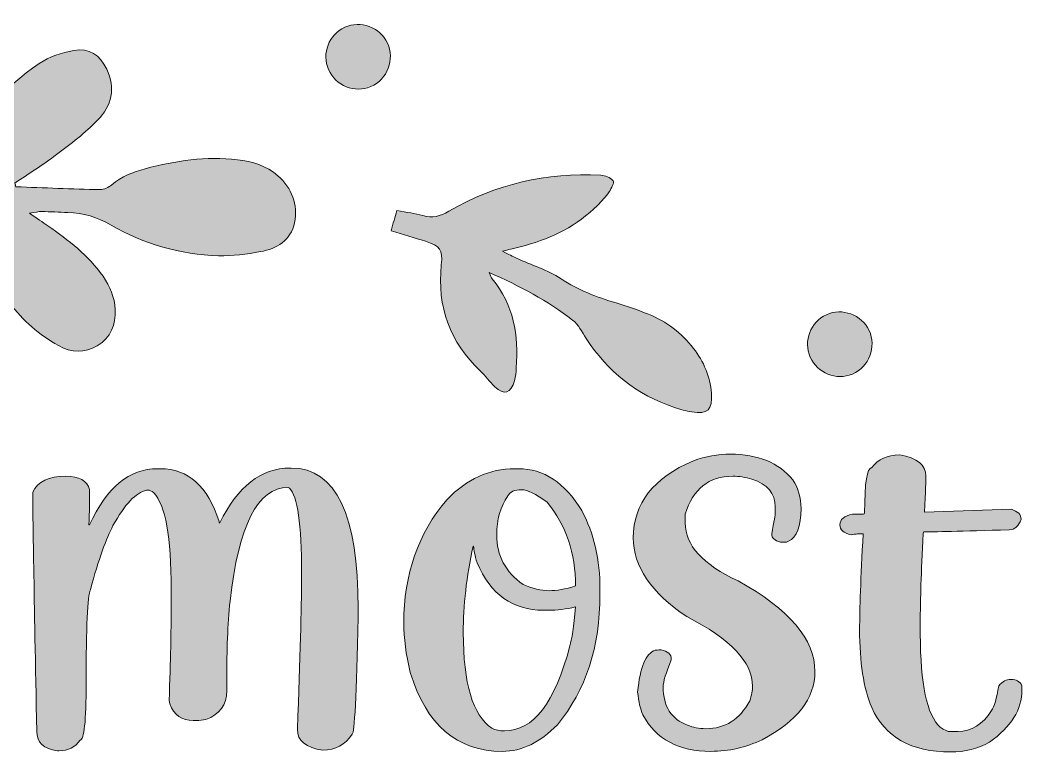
# Model space of a CAD drawing. Header units: inches. Extents: x 69 to 1011, y -1016 to -63.
# Drawn here: x 506.9 to 913.6, y -360.3 to -63.1 of the extents above; entities that cross this region are included whole.
import ezdxf

# ---------------------------------------------------------------- set-up
doc = ezdxf.new("R2010")
doc.units = ezdxf.units.IN
doc.header["$MEASUREMENT"] = 0
doc.layers.add('Layer 1', color=7, linetype='Continuous')

# ---------------------------------------------------------------- blocks, each defined once
blk = doc.blocks.new('block 2')
at = {"layer": 'Layer 1', "true_color": 0xffffff}
h = blk.add_hatch(color=7, dxfattribs=at)
h.dxf.hatch_style = 2
edge = h.paths.add_edge_path()
edge.add_spline(control_points=[(649.23, -90.1), (655.98, -87.26), (659.14, -79.05), (656.01, -72.44), (652.96, -65.99), (645.14, -63.09), (638.71, -66.02), (632.2, -68.98), (629.25, -76.7), (632.12, -83.22), (635.01, -89.78), (642.66, -92.85), (649.23, -90.1)], knot_values=[0, 0, 0, 0, 1, 1, 1, 2, 2, 2, 3, 3, 3, 4, 4, 4, 4], degree=3, periodic=1)
h = blk.add_hatch(color=7, dxfattribs=at)
h.dxf.hatch_style = 2
edge = h.paths.add_edge_path()
edge.add_spline(control_points=[(302.04, -190.86), (312.84, -186.07), (323.06, -181.55), (333.74, -176.81), (336.07, -180.03), (338.1, -182.57), (339.86, -185.29), (347.29, -196.72), (356.36, -206.69), (367.24, -214.79), (372.12, -218.42), (377.8, -221.35), (383.54, -223.37), (390.22, -225.71), (396.83, -224.3), (401.62, -218.54), (406.58, -212.58), (407.46, -205.88), (404.27, -198.68), (401.77, -193.03), (397.93, -188.36), (392.8, -185.24), (385.65, -180.88), (378.11, -177.16), (370.61, -173.42), (367.12, -171.68), (363.33, -170.55), (359.68, -169.14), (359.66, -168.47), (359.65, -167.8), (359.64, -167.14), (374.69, -162.76), (389.75, -158.41), (404.8, -154.01), (409.85, -152.53), (413.33, -154.33), (415.83, -158.81), (419.7, -165.76), (423.76, -172.61), (427.66, -179.55), (432.78, -188.66), (439.9, -195.82), (449, -200.82), (452.2, -202.58), (455.97, -203.86), (459.59, -204.23), (469.4, -205.22), (475.73, -199), (475.24, -189.1), (474.85, -181.35), (472.02, -174.16), (466.81, -168.61), (461.88, -163.35), (455.91, -159.03), (450.17, -154.59), (446.9, -152.06), (443.17, -150.12), (438.52, -147.22), (441.61, -146.53), (443.41, -146.01), (445.24, -145.73), (454.86, -144.28), (464.5, -143), (474.09, -141.42), (479.61, -140.51), (482.81, -142.76), (484.96, -147.7), (489.65, -158.48), (495.43, -168.67), (502.6, -178.02), (508.04, -185.14), (514.66, -190.9), (522.51, -195.29), (527.82, -198.26), (533.03, -198.4), (538.24, -195.3), (543.78, -192), (545.81, -186.82), (545.5, -180.65), (545.26, -175.69), (543.48, -171.22), (540.59, -167.12), (534.6, -158.64), (526.56, -152.47), (518.17, -146.65), (516, -145.14), (513.82, -143.66), (510.75, -141.55), (512.99, -141.2), (514.33, -140.8), (515.66, -140.82), (519.2, -140.87), (522.73, -141.14), (526.27, -141.26), (532.54, -141.48), (538.22, -143.06), (543.82, -146.32), (557.21, -154.12), (571.91, -158.3), (587.43, -158.78), (593.1, -158.95), (598.88, -158.13), (604.5, -157.12), (611.17, -155.91), (616.8, -152.58), (618.3, -145.41), (619.87, -137.91), (617.17, -131.38), (611.54, -126.31), (606.93, -122.18), (601.13, -120.55), (595.11, -119.81), (582.39, -118.25), (570, -120.23), (557.73, -123.48), (552.76, -124.79), (548.08, -126.52), (544.09, -129.94), (542.84, -131.02), (540.96, -131.98), (539.38, -131.95), (527.97, -131.72), (516.56, -131.21), (505.15, -130.79), (505.03, -130.28), (504.92, -129.77), (504.8, -129.27), (510.44, -125.44), (516.25, -121.84), (521.67, -117.74), (527.46, -113.36), (533.34, -108.93), (538.36, -103.73), (543.94, -97.94), (545.91, -90.82), (542.05, -82.98), (539.28, -77.35), (534.96, -74.3), (528.72, -75.43), (523.84, -76.31), (518.68, -77.95), (514.63, -80.7), (500.06, -90.64), (489.31, -103.99), (482.31, -120.21), (480.93, -123.41), (480.29, -126.94), (479.11, -131.01), (465.15, -132.52), (450.97, -134.06), (436.79, -135.6), (436.57, -135.15), (436.36, -134.71), (436.14, -134.27), (438.41, -132.16), (440.69, -130.04), (442.97, -127.93), (448.96, -122.38), (455.34, -117.18), (460.83, -111.16), (464.32, -107.34), (467.39, -102.64), (469.09, -97.78), (473.42, -85.46), (465.76, -76.52), (452.78, -77.99), (444.27, -78.96), (437.26, -82.96), (431.5, -89.14), (418.89, -102.65), (411.35, -118.64), (408.8, -136.91), (408.32, -140.35), (407.49, -142.6), (403.83, -143.63), (385.79, -148.7), (367.79, -153.96), (348.91, -158.17), (350.4, -156.13), (351.83, -154.05), (353.37, -152.05), (359.2, -144.54), (365.24, -137.19), (370.86, -129.53), (375.2, -123.63), (378.74, -117.2), (380.33, -109.93), (381.83, -103.05), (380.93, -96.71), (375.6, -91.55), (370, -86.13), (361.89, -84.74), (355.53, -89.21), (351.11, -92.31), (346.86, -96.25), (343.89, -100.71), (332.98, -117.13), (327.61, -135.48), (326.92, -155.14), (326.79, -158.84), (327.62, -162.57), (328.08, -166.97), (319.15, -171.66), (309.81, -176.56), (299.96, -181.73), (300.59, -184.52), (301.21, -187.21), (302.04, -190.86)], knot_values=[0, 0, 0, 0, 1, 1, 1, 2, 2, 2, 3, 3, 3, 4, 4, 4, 5, 5, 5, 6, 6, 6, 7, 7, 7, 8, 8, 8, 9, 9, 9, 10, 10, 10, 11, 11, 11, 12, 12, 12, 13, 13, 13, 14, 14, 14, 15, 15, 15, 16, 16, 16, 17, 17, 17, 18, 18, 18, 19, 19, 19, 20, 20, 20, 21, 21, 21, 22, 22, 22, 23, 23, 23, 24, 24, 24, 25, 25, 25, 26, 26, 26, 27, 27, 27, 28, 28, 28, 29, 29, 29, 30, 30, 30, 31, 31, 31, 32, 32, 32, 33, 33, 33, 34, 34, 34, 35, 35, 35, 36, 36, 36, 37, 37, 37, 38, 38, 38, 39, 39, 39, 40, 40, 40, 41, 41, 41, 42, 42, 42, 43, 43, 43, 44, 44, 44, 45, 45, 45, 46, 46, 46, 47, 47, 47, 48, 48, 48, 49, 49, 49, 50, 50, 50, 51, 51, 51, 52, 52, 52, 53, 53, 53, 54, 54, 54, 55, 55, 55, 56, 56, 56, 57, 57, 57, 58, 58, 58, 59, 59, 59, 60, 60, 60, 61, 61, 61, 62, 62, 62, 63, 63, 63, 64, 64, 64, 65, 65, 65, 66, 66, 66, 67, 67, 67, 68, 68, 68, 69, 69, 69, 69], degree=3, periodic=1)
h = blk.add_hatch(color=7, dxfattribs=at)
h.dxf.hatch_style = 2
edge = h.paths.add_edge_path()
edge.add_spline(control_points=[(677.87, -162.51), (676.14, -179.52), (681.35, -193.84), (693.76, -205.61), (695.84, -207.58), (697.48, -210), (699.56, -211.98), (703.34, -215.57), (706.23, -214.68), (707.6, -209.54), (708.05, -207.85), (708.17, -206.05), (708.31, -204.3), (709.31, -191.1), (707.3, -178.71), (698.53, -168.14), (698.16, -167.69), (698.02, -167.04), (697.36, -165.55), (709.78, -171.21), (721.11, -177.02), (731.2, -184.93), (733.53, -186.76), (734.99, -189.76), (736.67, -192.34), (745.41, -205.79), (757.24, -215.29), (772.5, -220.39), (774.8, -221.16), (777.18, -221.79), (779.57, -222.18), (786.05, -223.22), (787.99, -221.36), (787.56, -214.62), (787.11, -207.77), (784.36, -201.77), (780.25, -196.42), (775.44, -190.17), (769.33, -185.47), (761.97, -182.55), (757.66, -180.84), (753.28, -179.24), (748.83, -177.94), (740.94, -175.64), (733.49, -172.71), (726.49, -168.14), (721, -164.56), (714.5, -162.55), (708.46, -159.81), (706.87, -159.09), (705.33, -158.27), (702.66, -156.94), (706.49, -155.99), (709.28, -155.35), (712.05, -154.59), (723.1, -151.55), (733.09, -146.57), (741.27, -138.37), (742.98, -136.66), (744.68, -134.87), (746.03, -132.87), (746.94, -131.52), (748.15, -128.97), (747.61, -128.33), (746.53, -127.05), (744.36, -126.17), (742.59, -126.08), (720.62, -124.95), (699.94, -129.7), (680.9, -140.73), (677.34, -142.79), (674.32, -143.67), (670.41, -142.51), (667.26, -141.58), (663.94, -141.23), (659.85, -140.46), (659.07, -143.17), (658.34, -145.69), (657.48, -148.65), (662.59, -150.21), (667.02, -151.49), (671.4, -152.92), (677.55, -154.94), (678.52, -156.09), (677.87, -162.51)], knot_values=[0, 0, 0, 0, 1, 1, 1, 2, 2, 2, 3, 3, 3, 4, 4, 4, 5, 5, 5, 6, 6, 6, 7, 7, 7, 8, 8, 8, 9, 9, 9, 10, 10, 10, 11, 11, 11, 12, 12, 12, 13, 13, 13, 14, 14, 14, 15, 15, 15, 16, 16, 16, 17, 17, 17, 18, 18, 18, 19, 19, 19, 20, 20, 20, 21, 21, 21, 22, 22, 22, 23, 23, 23, 24, 24, 24, 25, 25, 25, 26, 26, 26, 27, 27, 27, 28, 28, 28, 28], degree=3, periodic=1)
h = blk.add_hatch(color=7, dxfattribs=at)
h.dxf.hatch_style = 2
edge = h.paths.add_edge_path()
edge.add_spline(control_points=[(844.75, -206.81), (851.51, -203.98), (854.66, -195.77), (851.54, -189.15), (848.49, -182.71), (840.66, -179.8), (834.24, -182.73), (827.73, -185.7), (824.77, -193.41), (827.65, -199.94), (830.53, -206.49), (838.19, -209.57), (844.75, -206.81)], knot_values=[0, 0, 0, 0, 1, 1, 1, 2, 2, 2, 3, 3, 3, 4, 4, 4, 4], degree=3, periodic=1)
h = blk.add_hatch(color=7, dxfattribs=at)
h.dxf.hatch_style = 2
edge = h.paths.add_edge_path()
edge.add_spline(control_points=[(755.81, -273.27), (755.81, -284.86), (763.03, -295.55), (777.49, -305.33), (795.32, -314.34), (804.24, -323.76), (804.24, -333.6), (804.24, -335.18), (803.84, -337.15), (803.06, -339.51), (799.06, -347.05), (793.13, -350.81), (785.25, -350.81), (782.5, -350.81), (780.02, -350.34), (777.83, -349.38), (771.25, -346.96), (767.95, -341.79), (767.95, -333.85), (767.95, -331.77), (769.05, -328.12), (771.25, -322.88), (771.25, -322.88), (771.25, -322.63), (771.25, -322.63), (771.25, -320.66), (769.87, -319.37), (767.11, -318.75), (766.6, -318.75), (765.82, -318.84), (764.75, -319), (760.92, -320.13), (758.53, -325.78), (757.58, -335.96), (757.97, -339.85), (758.68, -342.91), (759.69, -345.16), (765.03, -355.06), (774.23, -360.01), (787.28, -360.01), (794.65, -360.01), (801.59, -358.44), (808.12, -355.29), (822.41, -347.81), (829.55, -338.58), (829.55, -327.61), (829.55, -314.5), (819.14, -302.24), (798.33, -290.82), (784.04, -284.13), (776.9, -276.28), (776.9, -267.28), (776.9, -267.28), (776.9, -263.74), (776.9, -263.74), (780.05, -253.44), (786.49, -248.3), (796.22, -248.3), (798.7, -248.3), (801.28, -248.69), (803.98, -249.48), (810.28, -251.56), (813.44, -255.33), (813.44, -260.78), (813.44, -260.78), (813.44, -262.89), (813.44, -262.89), (813.44, -263.74), (812.96, -266.69), (812, -271.75), (812, -273.38), (813.18, -274.48), (815.55, -275.04), (815.55, -275.04), (817.65, -275.04), (817.65, -275.04), (818.11, -275.04), (818.5, -274.93), (818.84, -274.71), (822.21, -273.19), (823.9, -268.74), (823.9, -261.37), (823.9, -256.99), (822.8, -253.13), (820.61, -249.81), (814.87, -242.84), (806.43, -239.35), (795.3, -239.35), (790.23, -239.35), (785.2, -240.25), (780.19, -242.05), (763.93, -249.03), (755.81, -259.43), (755.81, -273.27)], knot_values=[0, 0, 0, 0, 1, 1, 1, 2, 2, 2, 3, 3, 3, 4, 4, 4, 5, 5, 5, 6, 6, 6, 7, 7, 7, 8, 8, 8, 9, 9, 9, 10, 10, 10, 11, 11, 11, 12, 12, 12, 13, 13, 13, 14, 14, 14, 15, 15, 15, 16, 16, 16, 17, 17, 17, 18, 18, 18, 19, 19, 19, 20, 20, 20, 21, 21, 21, 22, 22, 22, 23, 23, 23, 24, 24, 24, 25, 25, 25, 26, 26, 26, 27, 27, 27, 28, 28, 28, 29, 29, 29, 30, 30, 30, 31, 31, 31, 31], degree=3, periodic=1)
h = blk.add_hatch(color=7, dxfattribs=at)
h.dxf.hatch_style = 2
edge = h.paths.add_edge_path()
edge.add_spline(control_points=[(849.72, -263.15), (849.72, -263.54), (849.52, -263.74), (849.13, -263.74), (849.13, -263.74), (844.82, -263.74), (844.82, -263.74), (841.39, -264.47), (839.68, -265.9), (839.68, -268.04), (839.68, -270.12), (841.2, -271.47), (844.23, -272.09), (845.25, -271.87), (846.12, -271.75), (846.85, -271.75), (846.85, -271.75), (849.13, -271.75), (849.13, -271.75), (848.17, -289.7), (847.69, -302.61), (847.69, -310.48), (847.69, -323.81), (849.32, -334.39), (852.59, -342.21), (857.93, -354.25), (868.62, -360.26), (884.65, -360.26), (890.5, -360.26), (895.76, -358.94), (900.43, -356.3), (909.2, -350.05), (913.59, -343), (913.59, -335.12), (913.59, -335.12), (913.59, -333.35), (913.59, -333.35), (912.69, -331.66), (911.26, -330.82), (909.29, -330.82), (909.29, -330.82), (908.95, -330.82), (908.95, -330.82), (907.38, -330.82), (905.77, -331.66), (904.14, -333.35), (903.35, -338.64), (902.4, -341.98), (901.27, -343.39), (897.62, -349.13), (893.03, -352), (887.52, -352), (887.52, -352), (884.31, -352), (884.31, -352), (883.58, -352), (882.26, -351.41), (880.35, -350.22), (875, -345.22), (872.33, -332.62), (872.33, -312.42), (872.33, -312.42), (872.33, -305.25), (872.33, -305.25), (872.33, -299.12), (872.7, -287.87), (873.43, -271.5), (873.43, -271.5), (873.76, -270.91), (873.76, -270.91), (877.2, -270.91), (888.76, -270.63), (908.44, -270.06), (910.64, -270.06), (912.24, -268.63), (913.25, -265.76), (913.25, -263.9), (911.93, -262.55), (909.29, -261.71), (909.29, -261.71), (874.02, -262.89), (874.02, -262.89), (874.41, -254.51), (874.61, -249.64), (874.61, -248.3), (874.61, -243.74), (871.07, -240.87), (863.98, -239.69), (858.91, -239.69), (855.12, -241.4), (852.59, -244.83), (850.68, -244.83), (849.72, -250.94), (849.72, -263.15)], knot_values=[0, 0, 0, 0, 1, 1, 1, 2, 2, 2, 3, 3, 3, 4, 4, 4, 5, 5, 5, 6, 6, 6, 7, 7, 7, 8, 8, 8, 9, 9, 9, 10, 10, 10, 11, 11, 11, 12, 12, 12, 13, 13, 13, 14, 14, 14, 15, 15, 15, 16, 16, 16, 17, 17, 17, 18, 18, 18, 19, 19, 19, 20, 20, 20, 21, 21, 21, 22, 22, 22, 23, 23, 23, 24, 24, 24, 25, 25, 25, 26, 26, 26, 27, 27, 27, 28, 28, 28, 29, 29, 29, 30, 30, 30, 31, 31, 31, 31], degree=3, periodic=1)
h = blk.add_hatch(color=7, dxfattribs=at)
h.dxf.hatch_style = 2
edge = h.paths.add_edge_path()
edge.add_spline(control_points=[(619.45, -351.07), (619.45, -355.74), (622.91, -358.55), (629.83, -359.51), (634.83, -359.51), (638.8, -357.34), (641.72, -353.01), (642.62, -353.01), (643.44, -337.17), (644.17, -305.5), (644.17, -305.5), (644.17, -302.21), (644.17, -302.21), (644.17, -264.07), (635.11, -245), (617, -245), (617, -245), (616.5, -245), (616.5, -245), (604.68, -245), (595.17, -252.43), (587.97, -267.28), (587.97, -267.28), (587.72, -267.28), (587.72, -267.28), (587.72, -267.28), (587.72, -266.69), (587.72, -266.69), (583.11, -252.4), (575.15, -245.26), (563.84, -245.26), (563.84, -245.26), (562.75, -245.26), (562.75, -245.26), (551.21, -245.26), (541.99, -252.85), (535.07, -268.04), (535.07, -268.04), (534.82, -268.04), (534.82, -268.04), (534.82, -268.04), (534.82, -267.79), (534.82, -267.79), (534.98, -264.02), (535.07, -260.95), (535.07, -258.59), (535.07, -258.59), (535.07, -253.69), (535.07, -253.69), (534.17, -250.1), (530.93, -248.3), (525.37, -248.3), (518.5, -248.3), (514.06, -250.46), (512.03, -254.79), (512.03, -263.29), (512.57, -295.66), (513.64, -351.91), (513.64, -356.41), (516.45, -359.03), (522.08, -359.76), (522.08, -359.76), (522.58, -359.76), (522.58, -359.76), (526.41, -359.76), (529.3, -358.32), (531.27, -355.46), (532.9, -355.46), (533.72, -347.75), (533.72, -332.34), (533.72, -309.55), (534.28, -296.9), (535.41, -294.37), (538.78, -282.1), (541.85, -273.44), (544.6, -268.38), (549.39, -259.71), (553.91, -254.91), (558.19, -253.95), (558.19, -253.95), (558.7, -253.95), (558.7, -253.95), (559.37, -253.95), (560.18, -254.31), (561.14, -255.05), (565.87, -259.88), (568.23, -272.99), (568.23, -294.37), (568.23, -294.37), (568.23, -302.8), (568.23, -302.8), (568.23, -310.57), (567.95, -322.77), (567.39, -339.42), (567.39, -339.42), (567.64, -340.77), (567.64, -340.77), (569.38, -345.28), (572.56, -347.52), (577.18, -347.52), (577.18, -347.52), (578.53, -347.52), (578.53, -347.52), (579.71, -347.52), (580.97, -347.36), (582.32, -347.02), (587.95, -345.11), (590.76, -341.22), (590.76, -335.37), (590.76, -335.37), (590.76, -330.48), (590.76, -330.48), (590.76, -319.06), (591.21, -308.57), (592.11, -299.01), (595.54, -268.24), (603.39, -252.85), (615.65, -252.85), (615.65, -252.85), (616.24, -253.1), (616.24, -253.1), (619.5, -256.37), (621.14, -267.87), (621.14, -287.61), (621.14, -287.61), (621.14, -290.32), (621.14, -290.32), (621.14, -301.4), (620.57, -321.65), (619.45, -351.07)], knot_values=[0, 0, 0, 0, 1, 1, 1, 2, 2, 2, 3, 3, 3, 4, 4, 4, 5, 5, 5, 6, 6, 6, 7, 7, 7, 8, 8, 8, 9, 9, 9, 10, 10, 10, 11, 11, 11, 12, 12, 12, 13, 13, 13, 14, 14, 14, 15, 15, 15, 16, 16, 16, 17, 17, 17, 18, 18, 18, 19, 19, 19, 20, 20, 20, 21, 21, 21, 22, 22, 22, 23, 23, 23, 24, 24, 24, 25, 25, 25, 26, 26, 26, 27, 27, 27, 28, 28, 28, 29, 29, 29, 30, 30, 30, 31, 31, 31, 32, 32, 32, 33, 33, 33, 34, 34, 34, 35, 35, 35, 36, 36, 36, 37, 37, 37, 38, 38, 38, 39, 39, 39, 40, 40, 40, 41, 41, 41, 42, 42, 42, 43, 43, 43, 43], degree=3, periodic=1)
h = blk.add_hatch(color=7, dxfattribs=at)
h.dxf.hatch_style = 2
edge = h.paths.add_edge_path()
edge.add_spline(control_points=[(709.14, -245.26), (709.14, -245.26), (707.71, -245.26), (707.71, -245.26), (697.41, -245.26), (688.25, -249.42), (680.2, -257.75), (668.5, -271.47), (662.65, -288.18), (662.65, -307.87), (662.65, -314.05), (663.52, -320.75), (665.27, -327.95), (671.79, -349.32), (684.25, -360.01), (702.65, -360.01), (710.58, -360.01), (718.03, -356.41), (725.01, -349.21), (736.54, -335.15), (742.3, -317.49), (742.3, -296.22), (742.3, -296.22), (742.3, -294.28), (742.3, -294.28), (742.3, -282.19), (739.83, -271.5), (734.88, -262.22), (728.02, -250.91), (719.44, -245.26), (709.14, -245.26)], knot_values=[0, 0, 0, 0, 1, 1, 1, 2, 2, 2, 3, 3, 3, 4, 4, 4, 5, 5, 5, 6, 6, 6, 7, 7, 7, 8, 8, 8, 9, 9, 9, 10, 10, 10, 10], degree=3, periodic=1)
edge = h.paths.add_edge_path()
edge.add_spline(control_points=[(730.07, -317.23), (724.05, -340.24), (715.19, -351.74), (703.49, -351.74), (701.58, -351.74), (699.86, -351.38), (698.34, -350.65), (690.63, -345.36), (686.78, -332.42), (686.78, -311.83), (686.78, -300.81), (688.1, -289.11), (690.75, -276.73), (690.75, -276.73), (691, -276.73), (691, -276.73), (691, -278.19), (691.48, -280.44), (692.43, -283.48), (697.89, -296.31), (706.86, -302.72), (719.35, -302.72), (719.35, -302.72), (721.29, -302.72), (721.29, -302.72), (724.84, -302.72), (728.52, -302.27), (732.35, -301.37), (731.61, -309.41), (730.86, -314.7), (730.07, -317.23)], knot_values=[0, 0, 0, 0, 1, 1, 1, 2, 2, 2, 3, 3, 3, 4, 4, 4, 5, 5, 5, 6, 6, 6, 7, 7, 7, 8, 8, 8, 9, 9, 9, 10, 10, 10, 10], degree=3, periodic=1)
edge = h.paths.add_edge_path()
edge.add_spline(control_points=[(721.63, -294.79), (718.37, -294.79), (714.85, -293.94), (711.08, -292.26), (703.94, -287.25), (700.37, -280.56), (700.37, -272.17), (700.37, -265.87), (701.89, -260.59), (704.92, -256.31), (705.77, -254.62), (707.65, -253.78), (710.58, -253.78), (712.83, -253.78), (716.23, -255.47), (720.79, -258.84), (728.49, -268.24), (732.35, -279.57), (732.35, -292.85), (728.24, -294.14), (724.67, -294.79), (721.63, -294.79)], knot_values=[0, 0, 0, 0, 1, 1, 1, 2, 2, 2, 3, 3, 3, 4, 4, 4, 5, 5, 5, 6, 6, 6, 7, 7, 7, 7], degree=3, periodic=1)
at = {"layer": 'Layer 1', "lineweight": 0}
for points, knots in [([(649.23, -90.1), (655.98, -87.26), (659.14, -79.05), (656.01, -72.44), (652.96, -65.99), (645.14, -63.09), (638.71, -66.02), (632.2, -68.98), (629.25, -76.7), (632.12, -83.22), (635.01, -89.78), (642.66, -92.85), (649.23, -90.1)], [0, 0, 0, 0, 1, 1, 1, 2, 2, 2, 3, 3, 3, 4, 4, 4, 4]), ([(302.04, -190.86), (312.84, -186.07), (323.06, -181.55), (333.74, -176.81), (336.07, -180.03), (338.1, -182.57), (339.86, -185.29), (347.29, -196.72), (356.36, -206.69), (367.24, -214.79), (372.12, -218.42), (377.8, -221.35), (383.54, -223.37), (390.22, -225.71), (396.83, -224.3), (401.62, -218.54), (406.58, -212.58), (407.46, -205.88), (404.27, -198.68), (401.77, -193.03), (397.93, -188.36), (392.8, -185.24), (385.65, -180.88), (378.11, -177.16), (370.61, -173.42), (367.12, -171.68), (363.33, -170.55), (359.68, -169.14), (359.66, -168.47), (359.65, -167.8), (359.64, -167.14), (374.69, -162.76), (389.75, -158.41), (404.8, -154.01), (409.85, -152.53), (413.33, -154.33), (415.83, -158.81), (419.7, -165.76), (423.76, -172.61), (427.66, -179.55), (432.78, -188.66), (439.9, -195.82), (449, -200.82), (452.2, -202.58), (455.97, -203.86), (459.59, -204.23), (469.4, -205.22), (475.73, -199), (475.24, -189.1), (474.85, -181.35), (472.02, -174.16), (466.81, -168.61), (461.88, -163.35), (455.91, -159.03), (450.17, -154.59), (446.9, -152.06), (443.17, -150.12), (438.52, -147.22), (441.61, -146.53), (443.41, -146.01), (445.24, -145.73), (454.86, -144.28), (464.5, -143), (474.09, -141.42), (479.61, -140.51), (482.81, -142.76), (484.96, -147.7), (489.65, -158.48), (495.43, -168.67), (502.6, -178.02), (508.04, -185.14), (514.66, -190.9), (522.51, -195.29), (527.82, -198.26), (533.03, -198.4), (538.24, -195.3), (543.78, -192), (545.81, -186.82), (545.5, -180.65), (545.26, -175.69), (543.48, -171.22), (540.59, -167.12), (534.6, -158.64), (526.56, -152.47), (518.17, -146.65), (516, -145.14), (513.82, -143.66), (510.75, -141.55), (512.99, -141.2), (514.33, -140.8), (515.66, -140.82), (519.2, -140.87), (522.73, -141.14), (526.27, -141.26), (532.54, -141.48), (538.22, -143.06), (543.82, -146.32), (557.21, -154.12), (571.91, -158.3), (587.43, -158.78), (593.1, -158.95), (598.88, -158.13), (604.5, -157.12), (611.17, -155.91), (616.8, -152.58), (618.3, -145.41), (619.87, -137.91), (617.17, -131.38), (611.54, -126.31), (606.93, -122.18), (601.13, -120.55), (595.11, -119.81), (582.39, -118.25), (570, -120.23), (557.73, -123.48), (552.76, -124.79), (548.08, -126.52), (544.09, -129.94), (542.84, -131.02), (540.96, -131.98), (539.38, -131.95), (527.97, -131.72), (516.56, -131.21), (505.15, -130.79), (505.03, -130.28), (504.92, -129.77), (504.8, -129.27), (510.44, -125.44), (516.25, -121.84), (521.67, -117.74), (527.46, -113.36), (533.34, -108.93), (538.36, -103.73), (543.94, -97.94), (545.91, -90.82), (542.05, -82.98), (539.28, -77.35), (534.96, -74.3), (528.72, -75.43), (523.84, -76.31), (518.68, -77.95), (514.63, -80.7), (500.06, -90.64), (489.31, -103.99), (482.31, -120.21), (480.93, -123.41), (480.29, -126.94), (479.11, -131.01), (465.15, -132.52), (450.97, -134.06), (436.79, -135.6), (436.57, -135.15), (436.36, -134.71), (436.14, -134.27), (438.41, -132.16), (440.69, -130.04), (442.97, -127.93), (448.96, -122.38), (455.34, -117.18), (460.83, -111.16), (464.32, -107.34), (467.39, -102.64), (469.09, -97.78), (473.42, -85.46), (465.76, -76.52), (452.78, -77.99), (444.27, -78.96), (437.26, -82.96), (431.5, -89.14), (418.89, -102.65), (411.35, -118.64), (408.8, -136.91), (408.32, -140.35), (407.49, -142.6), (403.83, -143.63), (385.79, -148.7), (367.79, -153.96), (348.91, -158.17), (350.4, -156.13), (351.83, -154.05), (353.37, -152.05), (359.2, -144.54), (365.24, -137.19), (370.86, -129.53), (375.2, -123.63), (378.74, -117.2), (380.33, -109.93), (381.83, -103.05), (380.93, -96.71), (375.6, -91.55), (370, -86.13), (361.89, -84.74), (355.53, -89.21), (351.11, -92.31), (346.86, -96.25), (343.89, -100.71), (332.98, -117.13), (327.61, -135.48), (326.92, -155.14), (326.79, -158.84), (327.62, -162.57), (328.08, -166.97), (319.15, -171.66), (309.81, -176.56), (299.96, -181.73), (300.59, -184.52), (301.21, -187.21), (302.04, -190.86)], [0, 0, 0, 0, 1, 1, 1, 2, 2, 2, 3, 3, 3, 4, 4, 4, 5, 5, 5, 6, 6, 6, 7, 7, 7, 8, 8, 8, 9, 9, 9, 10, 10, 10, 11, 11, 11, 12, 12, 12, 13, 13, 13, 14, 14, 14, 15, 15, 15, 16, 16, 16, 17, 17, 17, 18, 18, 18, 19, 19, 19, 20, 20, 20, 21, 21, 21, 22, 22, 22, 23, 23, 23, 24, 24, 24, 25, 25, 25, 26, 26, 26, 27, 27, 27, 28, 28, 28, 29, 29, 29, 30, 30, 30, 31, 31, 31, 32, 32, 32, 33, 33, 33, 34, 34, 34, 35, 35, 35, 36, 36, 36, 37, 37, 37, 38, 38, 38, 39, 39, 39, 40, 40, 40, 41, 41, 41, 42, 42, 42, 43, 43, 43, 44, 44, 44, 45, 45, 45, 46, 46, 46, 47, 47, 47, 48, 48, 48, 49, 49, 49, 50, 50, 50, 51, 51, 51, 52, 52, 52, 53, 53, 53, 54, 54, 54, 55, 55, 55, 56, 56, 56, 57, 57, 57, 58, 58, 58, 59, 59, 59, 60, 60, 60, 61, 61, 61, 62, 62, 62, 63, 63, 63, 64, 64, 64, 65, 65, 65, 66, 66, 66, 67, 67, 67, 68, 68, 68, 69, 69, 69, 69]), ([(677.87, -162.51), (676.14, -179.52), (681.35, -193.84), (693.76, -205.61), (695.84, -207.58), (697.48, -210), (699.56, -211.98), (703.34, -215.57), (706.23, -214.68), (707.6, -209.54), (708.05, -207.85), (708.17, -206.05), (708.31, -204.3), (709.31, -191.1), (707.3, -178.71), (698.53, -168.14), (698.16, -167.69), (698.02, -167.04), (697.36, -165.55), (709.78, -171.21), (721.11, -177.02), (731.2, -184.93), (733.53, -186.76), (734.99, -189.76), (736.67, -192.34), (745.41, -205.79), (757.24, -215.29), (772.5, -220.39), (774.8, -221.16), (777.18, -221.79), (779.57, -222.18), (786.05, -223.22), (787.99, -221.36), (787.56, -214.62), (787.11, -207.77), (784.36, -201.77), (780.25, -196.42), (775.44, -190.17), (769.33, -185.47), (761.97, -182.55), (757.66, -180.84), (753.28, -179.24), (748.83, -177.94), (740.94, -175.64), (733.49, -172.71), (726.49, -168.14), (721, -164.56), (714.5, -162.55), (708.46, -159.81), (706.87, -159.09), (705.33, -158.27), (702.66, -156.94), (706.49, -155.99), (709.28, -155.35), (712.05, -154.59), (723.1, -151.55), (733.09, -146.57), (741.27, -138.37), (742.98, -136.66), (744.68, -134.87), (746.03, -132.87), (746.94, -131.52), (748.15, -128.97), (747.61, -128.33), (746.53, -127.05), (744.36, -126.17), (742.59, -126.08), (720.62, -124.95), (699.94, -129.7), (680.9, -140.73), (677.34, -142.79), (674.32, -143.67), (670.41, -142.51), (667.26, -141.58), (663.94, -141.23), (659.85, -140.46), (659.07, -143.17), (658.34, -145.69), (657.48, -148.65), (662.59, -150.21), (667.02, -151.49), (671.4, -152.92), (677.55, -154.94), (678.52, -156.09), (677.87, -162.51)], [0, 0, 0, 0, 1, 1, 1, 2, 2, 2, 3, 3, 3, 4, 4, 4, 5, 5, 5, 6, 6, 6, 7, 7, 7, 8, 8, 8, 9, 9, 9, 10, 10, 10, 11, 11, 11, 12, 12, 12, 13, 13, 13, 14, 14, 14, 15, 15, 15, 16, 16, 16, 17, 17, 17, 18, 18, 18, 19, 19, 19, 20, 20, 20, 21, 21, 21, 22, 22, 22, 23, 23, 23, 24, 24, 24, 25, 25, 25, 26, 26, 26, 27, 27, 27, 28, 28, 28, 28]), ([(844.75, -206.81), (851.51, -203.98), (854.66, -195.77), (851.54, -189.15), (848.49, -182.71), (840.66, -179.8), (834.24, -182.73), (827.73, -185.7), (824.77, -193.41), (827.65, -199.94), (830.53, -206.49), (838.19, -209.57), (844.75, -206.81)], [0, 0, 0, 0, 1, 1, 1, 2, 2, 2, 3, 3, 3, 4, 4, 4, 4]), ([(755.81, -273.27), (755.81, -284.86), (763.03, -295.55), (777.49, -305.33), (795.32, -314.34), (804.24, -323.76), (804.24, -333.6), (804.24, -335.18), (803.84, -337.15), (803.06, -339.51), (799.06, -347.05), (793.13, -350.81), (785.25, -350.81), (782.5, -350.81), (780.02, -350.34), (777.83, -349.38), (771.25, -346.96), (767.95, -341.79), (767.95, -333.85), (767.95, -331.77), (769.05, -328.12), (771.25, -322.88), (771.25, -322.88), (771.25, -322.63), (771.25, -322.63), (771.25, -320.66), (769.87, -319.37), (767.11, -318.75), (766.6, -318.75), (765.82, -318.84), (764.75, -319), (760.92, -320.13), (758.53, -325.78), (757.58, -335.96), (757.97, -339.85), (758.68, -342.91), (759.69, -345.16), (765.03, -355.06), (774.23, -360.01), (787.28, -360.01), (794.65, -360.01), (801.59, -358.44), (808.12, -355.29), (822.41, -347.81), (829.55, -338.58), (829.55, -327.61), (829.55, -314.5), (819.14, -302.24), (798.33, -290.82), (784.04, -284.13), (776.9, -276.28), (776.9, -267.28), (776.9, -267.28), (776.9, -263.74), (776.9, -263.74), (780.05, -253.44), (786.49, -248.3), (796.22, -248.3), (798.7, -248.3), (801.28, -248.69), (803.98, -249.48), (810.28, -251.56), (813.44, -255.33), (813.44, -260.78), (813.44, -260.78), (813.44, -262.89), (813.44, -262.89), (813.44, -263.74), (812.96, -266.69), (812, -271.75), (812, -273.38), (813.18, -274.48), (815.55, -275.04), (815.55, -275.04), (817.65, -275.04), (817.65, -275.04), (818.11, -275.04), (818.5, -274.93), (818.84, -274.71), (822.21, -273.19), (823.9, -268.74), (823.9, -261.37), (823.9, -256.99), (822.8, -253.13), (820.61, -249.81), (814.87, -242.84), (806.43, -239.35), (795.3, -239.35), (790.23, -239.35), (785.2, -240.25), (780.19, -242.05), (763.93, -249.03), (755.81, -259.43), (755.81, -273.27)], [0, 0, 0, 0, 1, 1, 1, 2, 2, 2, 3, 3, 3, 4, 4, 4, 5, 5, 5, 6, 6, 6, 7, 7, 7, 8, 8, 8, 9, 9, 9, 10, 10, 10, 11, 11, 11, 12, 12, 12, 13, 13, 13, 14, 14, 14, 15, 15, 15, 16, 16, 16, 17, 17, 17, 18, 18, 18, 19, 19, 19, 20, 20, 20, 21, 21, 21, 22, 22, 22, 23, 23, 23, 24, 24, 24, 25, 25, 25, 26, 26, 26, 27, 27, 27, 28, 28, 28, 29, 29, 29, 30, 30, 30, 31, 31, 31, 31]), ([(849.72, -263.15), (849.72, -263.54), (849.52, -263.74), (849.13, -263.74), (849.13, -263.74), (844.82, -263.74), (844.82, -263.74), (841.39, -264.47), (839.68, -265.9), (839.68, -268.04), (839.68, -270.12), (841.2, -271.47), (844.23, -272.09), (845.25, -271.87), (846.12, -271.75), (846.85, -271.75), (846.85, -271.75), (849.13, -271.75), (849.13, -271.75), (848.17, -289.7), (847.69, -302.61), (847.69, -310.48), (847.69, -323.81), (849.32, -334.39), (852.59, -342.21), (857.93, -354.25), (868.62, -360.26), (884.65, -360.26), (890.5, -360.26), (895.76, -358.94), (900.43, -356.3), (909.2, -350.05), (913.59, -343), (913.59, -335.12), (913.59, -335.12), (913.59, -333.35), (913.59, -333.35), (912.69, -331.66), (911.26, -330.82), (909.29, -330.82), (909.29, -330.82), (908.95, -330.82), (908.95, -330.82), (907.38, -330.82), (905.77, -331.66), (904.14, -333.35), (903.35, -338.64), (902.4, -341.98), (901.27, -343.39), (897.62, -349.13), (893.03, -352), (887.52, -352), (887.52, -352), (884.31, -352), (884.31, -352), (883.58, -352), (882.26, -351.41), (880.35, -350.22), (875, -345.22), (872.33, -332.62), (872.33, -312.42), (872.33, -312.42), (872.33, -305.25), (872.33, -305.25), (872.33, -299.12), (872.7, -287.87), (873.43, -271.5), (873.43, -271.5), (873.76, -270.91), (873.76, -270.91), (877.2, -270.91), (888.76, -270.63), (908.44, -270.06), (910.64, -270.06), (912.24, -268.63), (913.25, -265.76), (913.25, -263.9), (911.93, -262.55), (909.29, -261.71), (909.29, -261.71), (874.02, -262.89), (874.02, -262.89), (874.41, -254.51), (874.61, -249.64), (874.61, -248.3), (874.61, -243.74), (871.07, -240.87), (863.98, -239.69), (858.91, -239.69), (855.12, -241.4), (852.59, -244.83), (850.68, -244.83), (849.72, -250.94), (849.72, -263.15)], [0, 0, 0, 0, 1, 1, 1, 2, 2, 2, 3, 3, 3, 4, 4, 4, 5, 5, 5, 6, 6, 6, 7, 7, 7, 8, 8, 8, 9, 9, 9, 10, 10, 10, 11, 11, 11, 12, 12, 12, 13, 13, 13, 14, 14, 14, 15, 15, 15, 16, 16, 16, 17, 17, 17, 18, 18, 18, 19, 19, 19, 20, 20, 20, 21, 21, 21, 22, 22, 22, 23, 23, 23, 24, 24, 24, 25, 25, 25, 26, 26, 26, 27, 27, 27, 28, 28, 28, 29, 29, 29, 30, 30, 30, 31, 31, 31, 31]), ([(619.45, -351.07), (619.45, -355.74), (622.91, -358.55), (629.83, -359.51), (634.83, -359.51), (638.8, -357.34), (641.72, -353.01), (642.62, -353.01), (643.44, -337.17), (644.17, -305.5), (644.17, -305.5), (644.17, -302.21), (644.17, -302.21), (644.17, -264.07), (635.11, -245), (617, -245), (617, -245), (616.5, -245), (616.5, -245), (604.68, -245), (595.17, -252.43), (587.97, -267.28), (587.97, -267.28), (587.72, -267.28), (587.72, -267.28), (587.72, -267.28), (587.72, -266.69), (587.72, -266.69), (583.11, -252.4), (575.15, -245.26), (563.84, -245.26), (563.84, -245.26), (562.75, -245.26), (562.75, -245.26), (551.21, -245.26), (541.99, -252.85), (535.07, -268.04), (535.07, -268.04), (534.82, -268.04), (534.82, -268.04), (534.82, -268.04), (534.82, -267.79), (534.82, -267.79), (534.98, -264.02), (535.07, -260.95), (535.07, -258.59), (535.07, -258.59), (535.07, -253.69), (535.07, -253.69), (534.17, -250.1), (530.93, -248.3), (525.37, -248.3), (518.5, -248.3), (514.06, -250.46), (512.03, -254.79), (512.03, -263.29), (512.57, -295.66), (513.64, -351.91), (513.64, -356.41), (516.45, -359.03), (522.08, -359.76), (522.08, -359.76), (522.58, -359.76), (522.58, -359.76), (526.41, -359.76), (529.3, -358.32), (531.27, -355.46), (532.9, -355.46), (533.72, -347.75), (533.72, -332.34), (533.72, -309.55), (534.28, -296.9), (535.41, -294.37), (538.78, -282.1), (541.85, -273.44), (544.6, -268.38), (549.39, -259.71), (553.91, -254.91), (558.19, -253.95), (558.19, -253.95), (558.7, -253.95), (558.7, -253.95), (559.37, -253.95), (560.18, -254.31), (561.14, -255.05), (565.87, -259.88), (568.23, -272.99), (568.23, -294.37), (568.23, -294.37), (568.23, -302.8), (568.23, -302.8), (568.23, -310.57), (567.95, -322.77), (567.39, -339.42), (567.39, -339.42), (567.64, -340.77), (567.64, -340.77), (569.38, -345.28), (572.56, -347.52), (577.18, -347.52), (577.18, -347.52), (578.53, -347.52), (578.53, -347.52), (579.71, -347.52), (580.97, -347.36), (582.32, -347.02), (587.95, -345.11), (590.76, -341.22), (590.76, -335.37), (590.76, -335.37), (590.76, -330.48), (590.76, -330.48), (590.76, -319.06), (591.21, -308.57), (592.11, -299.01), (595.54, -268.24), (603.39, -252.85), (615.65, -252.85), (615.65, -252.85), (616.24, -253.1), (616.24, -253.1), (619.5, -256.37), (621.14, -267.87), (621.14, -287.61), (621.14, -287.61), (621.14, -290.32), (621.14, -290.32), (621.14, -301.4), (620.57, -321.65), (619.45, -351.07)], [0, 0, 0, 0, 1, 1, 1, 2, 2, 2, 3, 3, 3, 4, 4, 4, 5, 5, 5, 6, 6, 6, 7, 7, 7, 8, 8, 8, 9, 9, 9, 10, 10, 10, 11, 11, 11, 12, 12, 12, 13, 13, 13, 14, 14, 14, 15, 15, 15, 16, 16, 16, 17, 17, 17, 18, 18, 18, 19, 19, 19, 20, 20, 20, 21, 21, 21, 22, 22, 22, 23, 23, 23, 24, 24, 24, 25, 25, 25, 26, 26, 26, 27, 27, 27, 28, 28, 28, 29, 29, 29, 30, 30, 30, 31, 31, 31, 32, 32, 32, 33, 33, 33, 34, 34, 34, 35, 35, 35, 36, 36, 36, 37, 37, 37, 38, 38, 38, 39, 39, 39, 40, 40, 40, 41, 41, 41, 42, 42, 42, 43, 43, 43, 43]), ([(709.14, -245.26), (709.14, -245.26), (707.71, -245.26), (707.71, -245.26), (697.41, -245.26), (688.25, -249.42), (680.2, -257.75), (668.5, -271.47), (662.65, -288.18), (662.65, -307.87), (662.65, -314.05), (663.52, -320.75), (665.27, -327.95), (671.79, -349.32), (684.25, -360.01), (702.65, -360.01), (710.58, -360.01), (718.03, -356.41), (725.01, -349.21), (736.54, -335.15), (742.3, -317.49), (742.3, -296.22), (742.3, -296.22), (742.3, -294.28), (742.3, -294.28), (742.3, -282.19), (739.83, -271.5), (734.88, -262.22), (728.02, -250.91), (719.44, -245.26), (709.14, -245.26)], [0, 0, 0, 0, 1, 1, 1, 2, 2, 2, 3, 3, 3, 4, 4, 4, 5, 5, 5, 6, 6, 6, 7, 7, 7, 8, 8, 8, 9, 9, 9, 10, 10, 10, 10]), ([(721.63, -294.79), (718.37, -294.79), (714.85, -293.94), (711.08, -292.26), (703.94, -287.25), (700.37, -280.56), (700.37, -272.17), (700.37, -265.87), (701.89, -260.59), (704.92, -256.31), (705.77, -254.62), (707.65, -253.78), (710.58, -253.78), (712.83, -253.78), (716.23, -255.47), (720.79, -258.84), (728.49, -268.24), (732.35, -279.57), (732.35, -292.85), (728.24, -294.14), (724.67, -294.79), (721.63, -294.79)], [0, 0, 0, 0, 1, 1, 1, 2, 2, 2, 3, 3, 3, 4, 4, 4, 5, 5, 5, 6, 6, 6, 7, 7, 7, 7]), ([(730.07, -317.23), (724.05, -340.24), (715.19, -351.74), (703.49, -351.74), (701.58, -351.74), (699.86, -351.38), (698.34, -350.65), (690.63, -345.36), (686.78, -332.42), (686.78, -311.83), (686.78, -300.81), (688.1, -289.11), (690.75, -276.73), (690.75, -276.73), (691, -276.73), (691, -276.73), (691, -278.19), (691.48, -280.44), (692.43, -283.48), (697.89, -296.31), (706.86, -302.72), (719.35, -302.72), (719.35, -302.72), (721.29, -302.72), (721.29, -302.72), (724.84, -302.72), (728.52, -302.27), (732.35, -301.37), (731.61, -309.41), (730.86, -314.7), (730.07, -317.23)], [0, 0, 0, 0, 1, 1, 1, 2, 2, 2, 3, 3, 3, 4, 4, 4, 5, 5, 5, 6, 6, 6, 7, 7, 7, 8, 8, 8, 9, 9, 9, 10, 10, 10, 10])]:
    blk.add_open_spline(points, degree=3, knots=knots, dxfattribs=at)

msp = doc.modelspace()

# ---------------------------------------------------------------- block references
at = {"layer": 'Layer 1'}
msp.add_blockref('block 2', (0, 0), dxfattribs=at)

doc.saveas('drawing.dxf')
